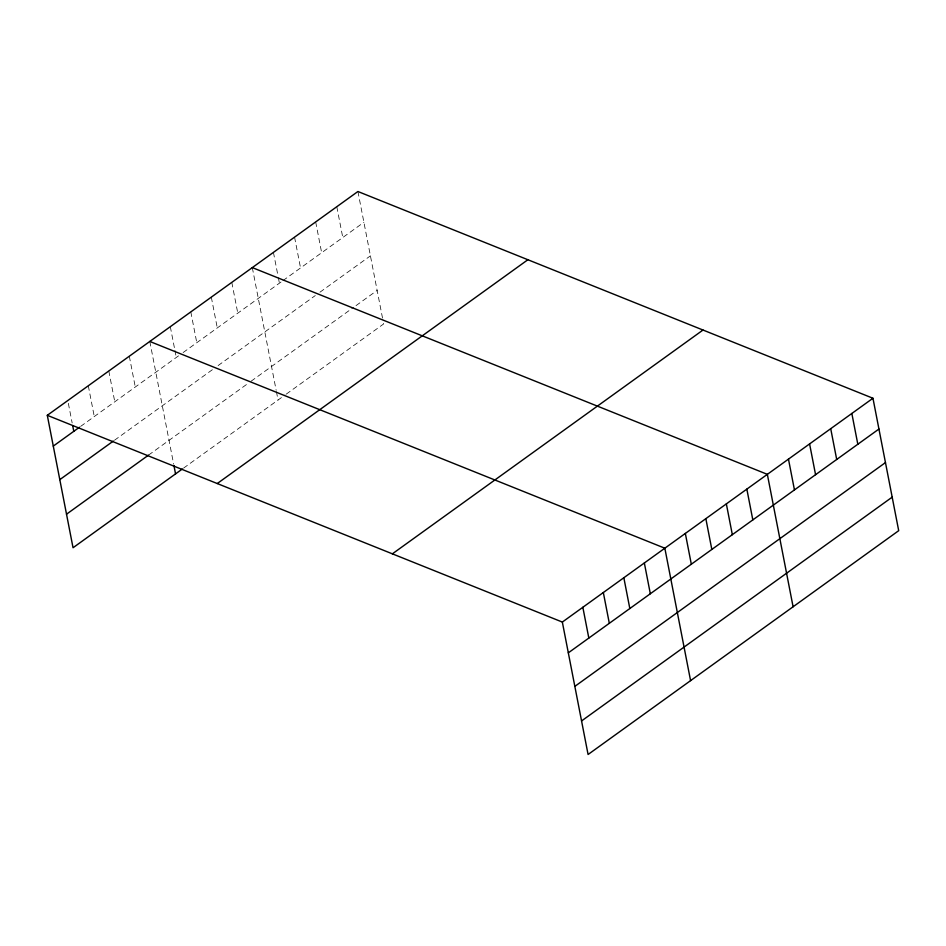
<?xml version="1.0" encoding="UTF-8"?>
<svg xmlns="http://www.w3.org/2000/svg" width="946" height="946" viewBox="0 0 946 946"><rect width="100%" height="100%" fill="white"/><g stroke="black" fill="none" stroke-linecap="round" stroke-linejoin="round"><path stroke-width="0.71" stroke-dasharray="4.73 3.55" d="M80.623 426.398L178.569 355.826M183.122 352.551L281.766 281.482M282.937 280.631L363.903 222.298M114.478 440.257L213.56 368.857M218.112 365.57L315.278 295.578M319.961 292.196L370.43 255.834M148.522 455.121L248.751 382.905M251.033 381.262L353.674 307.308M356.015 305.617L377.147 290.398M183.524 468.14L285.089 394.955M286.271 394.115L383.662 323.934L382.846 319.748M357.919 191.506L382.574 318.353M336.8 206.725L342.783 237.517M315.68 221.943L321.664 252.736M294.561 237.162L300.544 267.954M273.429 252.381L278.053 276.173M278.325 277.568L279.413 283.173M252.31 267.6L276.149 390.249M276.421 391.644L278.053 400.028M231.805 282.369L237.789 313.161M211.313 297.15L217.296 327.931M190.808 311.92L196.792 342.7M170.304 326.689L174.655 349.074M174.927 350.469L176.287 357.47M149.811 341.459L173.65 464.108M129.306 356.228L135.29 387.009M108.802 370.998L114.785 401.79M88.297 385.767L94.281 416.559M68.349 403.339L72.156 422.933"/><path stroke-width="1.42" d="M47.3 415.318L357.919 191.506L872.957 398.254L898.7 530.682L588.081 754.494L562.338 622.066L47.3 415.318L73.043 547.746L182.377 468.968M53.283 446.098L79.476 427.225M59.799 479.646L113.331 441.073M66.516 514.198L148.522 455.121M217.261 483.536L527.88 259.736M392.377 553.836L702.996 330.036M562.338 622.066L872.957 398.254M568.321 652.846L878.94 429.035M574.837 686.382L885.468 462.582M581.554 720.947L892.184 497.147M252.31 267.6L767.348 474.348L793.091 606.776M149.811 341.459L664.837 548.207L690.58 680.635M851.838 413.473L857.821 444.253M830.718 428.692L836.702 459.472M809.587 443.911L815.57 474.691M788.467 459.129L794.451 489.91M746.843 489.117L752.827 519.91M726.351 503.887L732.334 534.679M705.846 518.668L711.83 549.449M685.342 533.438L691.325 564.218M644.344 562.976L650.328 593.757M623.84 577.746L629.823 608.526M603.335 592.515L609.319 623.308M582.842 607.285L588.826 638.077M173.922 465.503L175.542 473.887M72.7 425.735L73.788 431.329"/></g></svg>
